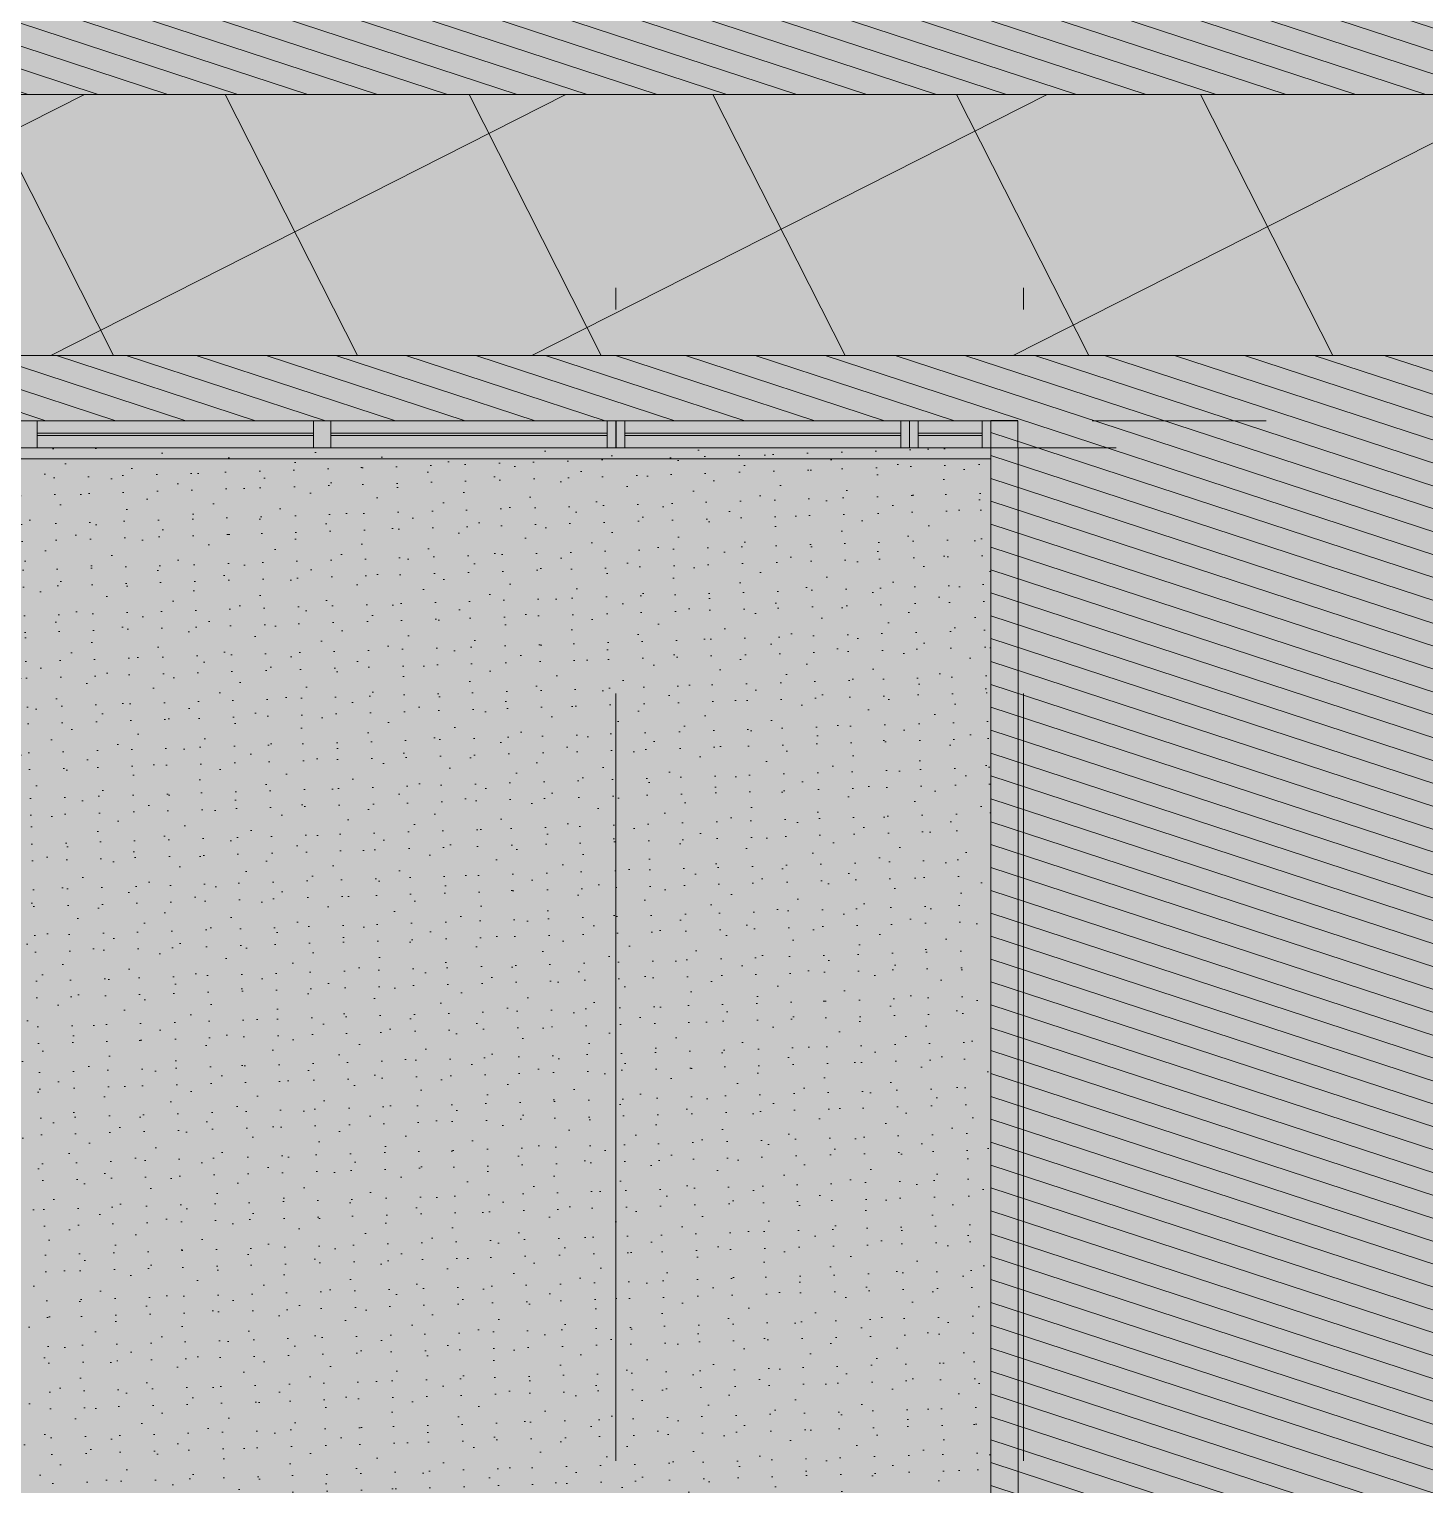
# Model space of a CAD drawing. Header units: metres. Extents: x 101 to 346, y 66 to 213.
# Drawn here: x 113.86 to 120.28, y 86 to 92.69 of the extents above; entities that cross this region are included whole.
import ezdxf

# ---------------------------------------------------------------- set-up
doc = ezdxf.new("R2010")
doc.units = ezdxf.units.M
doc.header["$MEASUREMENT"] = 0
for name, pattern in [('Punktlinie_ eng', [0.00075, 0, -0.00075]), ('Strichlinie-über-Schnitt', [0.0023, 0.0008, -0.0015]), ('Strichpunktlinie', [0.006703, 0.003528, -0.001764, 0, -0.001411]), ('Wipeout_Contour', [1, 0, -1])]:
    doc.linetypes.add(name, pattern=pattern)
for name, color, linetype in [('00  Raster', 7, 'Continuous'), ('10  Treppen + Rampen', 7, 'Continuous'), ('20  Wand Leichtbau', 7, 'Continuous'), ('Neubau_20  Boden Aufbauten', 7, 'Continuous'), ('Neubau_20  Boden Aufbauten_Deckschraffur', 7, 'Continuous'), ('Neubau_20  Bodenschott', 7, 'Continuous'), ('Neubau_20  Bodenschott_Deckschraffur', 7, 'Continuous'), ('Neubau_20 Wand Leichtbau MIETERAUSBAU', 7, 'Continuous'), ('Neubau_20 Wand Leichtbau MIETERAUSBAU_Deckschraffur', 7, 'Continuous'), ('Neubau_20 Wand Leichtbau MIETERAUSBAU_Fenster', 7, 'Continuous'), ('Neubau_20 Wand Leichtbau MIETERAUSBAU_Schnittschraffur', 7, 'Continuous')]:
    doc.layers.add(name, color=color, linetype=linetype)
pattern_1 = [(341.86749, (13.479, 22.35165), (0.03112157, 0.09503393), [])]

# ---------------------------------------------------------------- blocks, each defined once
blk = doc.blocks.new('*X57', base_point=(96.2155, 47.274))
at = {"layer": 'Neubau_20 Wand Leichtbau MIETERAUSBAU_Schnittschraffur', "linetype": 'Continuous', "lineweight": 13, "true_color": 0x000100}
blk.add_hatch(color=98, dxfattribs=at).paths.add_polyline_path([(118.2804, 90.7749), (118.2793, 90.7749), (118.2793, 90.7669), (118.2804, 90.7669)])
blk = doc.blocks.new('*X58', base_point=(96.2155, 47.274))
at = {"layer": 'Neubau_20 Wand Leichtbau MIETERAUSBAU_Schnittschraffur', "linetype": 'Continuous', "lineweight": 13, "true_color": 0x000100}
blk.add_hatch(color=98, dxfattribs=at).paths.add_polyline_path([(118.2804, 90.8919), (118.2793, 90.8919), (118.2793, 90.8839), (118.2804, 90.8839)])

msp = doc.modelspace()

# ---------------------------------------------------------------- hatches: boundary and pattern name
at = {"layer": 'Neubau_20  Boden Aufbauten_Deckschraffur', "linetype": 'Continuous', "lineweight": 18}
for points in [[(113.8304, 99.9619), (113.8304, 97.312), (113.7054, 97.312), (113.7054, 92.6999), (111.2179, 92.6999), (111.2179, 92.3919), (121.8454, 92.3919), (121.8454, 92.8169), (124.6679, 92.8169), (124.6679, 95.2768), (122.0179, 95.2768), (122.0179, 99.9621)], [(121.8454, 91.1919), (111.2179, 91.1919), (111.2179, 90.8919), (118.2804, 90.8919), (118.2804, 85.1769), (120.5754, 85.1769), (120.5754, 88.5569), (121.8454, 88.5569), (121.8454, 90.7169)]]:
    msp.add_hatch(color=30, dxfattribs=at).paths.add_polyline_path(points)
h = msp.add_hatch(dxfattribs=at)
h.set_pattern_fill('Holz_Schalung_liegend__1_A9', color=6, style=0, pattern_type=2)
h.set_pattern_definition(pattern_1)
h.paths.add_polyline_path([(113.8304, 99.9619), (113.8304, 97.312), (113.7054, 97.312), (113.7054, 92.6999), (111.2179, 92.6999), (111.2179, 92.3919), (121.8454, 92.3919), (121.8454, 92.8169), (124.6679, 92.8169), (124.6679, 95.2768), (122.0179, 95.2768), (122.0179, 99.9621)])
at = {"layer": 'Neubau_20  Boden Aufbauten_Deckschraffur', "linetype": 'Continuous', "lineweight": 18, "true_color": 0xff952b}
msp.add_hatch(color=30, dxfattribs=at).paths.add_polyline_path([(121.9554, 92.3919), (111.2179, 92.3919), (111.2179, 91.1919), (121.9554, 91.1919)])
at = {"layer": 'Neubau_20  Boden Aufbauten_Deckschraffur', "linetype": 'Continuous', "lineweight": 18, "true_color": 0x9900ff}
h = msp.add_hatch(dxfattribs=at)
h.set_pattern_fill('Bauliche_Anlagen__geplan_5C', color=190, style=0, pattern_type=2)
h.set_pattern_definition([(26.8675, (13.479, 22.3516), (-0.451929, 0.892054), []), (116.8675, (13.479, 22.3516), (0.892054, 0.451929), [])])
h.paths.add_polyline_path([(121.9554, 92.3919), (111.2179, 92.3919), (111.2179, 91.1919), (121.9554, 91.1919)])
at = {"layer": 'Neubau_20  Boden Aufbauten_Deckschraffur', "linetype": 'Continuous', "lineweight": 18}
h = msp.add_hatch(dxfattribs=at)
h.set_pattern_fill('Holz_Schalung_liegend__1_A9', color=6, style=0, pattern_type=2)
h.set_pattern_definition(pattern_1)
h.paths.add_polyline_path([(121.8454, 91.1919), (111.2179, 91.1919), (111.2179, 90.8919), (118.2804, 90.8919), (118.2804, 85.1769), (120.5754, 85.1769), (120.5754, 88.5569), (121.8454, 88.5569), (121.8454, 90.7169)])
at = {"layer": 'Neubau_20  Boden Aufbauten_Deckschraffur', "linetype": 'Continuous', "lineweight": 18, "true_color": 0xe2ff40}
msp.add_hatch(color=61, dxfattribs=at).paths.add_polyline_path([(111.1554, 90.7669), (111.1554, 85.0069), (118.2804, 85.0069), (118.2804, 90.7669)])
at = {"layer": 'Neubau_20  Boden Aufbauten_Deckschraffur', "linetype": 'Continuous', "lineweight": 18, "true_color": 0xdfdfdf}
h = msp.add_hatch(dxfattribs=at)
h.set_pattern_fill('Mörtel_0008', color=254, style=0, pattern_type=2)
h.set_pattern_definition([(26.86749, (13.58792, 22.68427), (-0.07117876, 0.14049852), [0, -0.105, 0, -0.1575]), (91.86749, (13.92054, 22.57534), (0.15741635, 0.00513262), [0, -0.077, 0, -0.133])])
h.paths.add_polyline_path([(111.1554, 90.7669), (111.1554, 85.0069), (118.2804, 85.0069), (118.2804, 90.7669)])
at = {"layer": 'Neubau_20 Wand Leichtbau MIETERAUSBAU_Schnittschraffur', "linetype": 'Continuous', "lineweight": 0, "true_color": 0xffffff}
for points in [[(118.2804, 90.8919), (118.2793, 90.8919), (118.2793, 90.8839), (118.2804, 90.8839)], [(118.2804, 90.7749), (118.2793, 90.7749), (118.2793, 90.7669), (118.2804, 90.7669)]]:
    msp.add_hatch(color=7, dxfattribs=at).paths.add_polyline_path(points)
at = {"layer": 'Neubau_20 Wand Leichtbau MIETERAUSBAU_Schnittschraffur', "linetype": 'Continuous', "lineweight": 18}
for points in [[(118.4043, 90.8919), (118.2804, 90.8919), (118.2804, 90.8839), (118.4043, 90.8839)], [(118.4043, 90.8839), (118.2804, 90.8839), (118.2804, 90.8294), (118.4043, 90.8294)], [(118.4043, 90.8294), (118.2804, 90.8294), (118.2804, 90.7749), (118.4043, 90.7749)], [(118.4043, 90.7749), (118.2804, 90.7749), (118.2804, 90.7669), (118.4043, 90.7669)], [(118.2804, 90.7669), (118.2804, 85.1769), (118.4054, 85.1769), (118.4054, 90.7669)]]:
    msp.add_hatch(color=9, dxfattribs=at).paths.add_polyline_path(points)

# ---------------------------------------------------------------- linework, layer by layer
at = {"layer": '00  Raster', "color": 7, "linetype": 'Strichpunktlinie', "lineweight": 13, "ltscale": 1000}
for p, q in [((116.5554, 79.3072), (116.5554, 102.9769)), ((118.4304, 79.3072), (118.4304, 102.9703))]:
    msp.add_line(p, q, dxfattribs=at)
at = {"layer": '20  Wand Leichtbau', "color": 7, "linetype": 'Strichlinie-über-Schnitt', "lineweight": 13, "ltscale": 1000, "flags": 128}
for points in [[(121.8454, 90.8919), (111.1554, 90.8919)], [(111.1554, 90.7669), (121.8454, 90.7669)]]:
    msp.add_lwpolyline(points, dxfattribs=at)
at = {"layer": 'Neubau_20  Boden Aufbauten', "color": 7, "linetype": 'Continuous', "lineweight": 13, "ltscale": 1000, "flags": 128}
for points in [[(113.8304, 99.9619), (113.8304, 97.312), (113.7054, 97.312), (113.7054, 92.6999), (111.2179, 92.6999), (111.2179, 92.3919), (121.8454, 92.3919), (121.8454, 92.8169), (124.6679, 92.8169), (124.6679, 95.2768), (122.0179, 95.2768), (122.0179, 99.9621)], [(121.8454, 91.1919), (111.2179, 91.1919), (111.2179, 90.8919), (118.2804, 90.8919), (118.2804, 85.1769), (120.5754, 85.1769), (120.5754, 88.5569), (121.8454, 88.5569), (121.8454, 90.7169)], [(111.1554, 90.7669), (111.1554, 85.0069), (118.2804, 85.0069), (118.2804, 90.7669)]]:
    msp.add_lwpolyline(points, close=True, dxfattribs=at)
at = {"layer": 'Neubau_20  Boden Aufbauten', "color": 253, "linetype": 'Continuous', "lineweight": 18, "ltscale": 1000, "true_color": 0x9f9f9f, "flags": 128}
msp.add_lwpolyline([(121.9554, 92.3919), (111.2179, 92.3919), (111.2179, 91.1919), (121.9554, 91.1919)], close=True, dxfattribs=at)
at = {"layer": 'Neubau_20  Bodenschott', "color": 7, "linetype": 'Continuous', "lineweight": 13, "ltscale": 1000, "flags": 128}
for points in [[(118.2793, 90.7169), (118.2793, 90.8919)], [(111.2179, 90.7169), (118.2793, 90.7169)]]:
    msp.add_lwpolyline(points, dxfattribs=at)
at = {"layer": 'Neubau_20 Wand Leichtbau MIETERAUSBAU', "color": 7, "linetype": 'Continuous', "lineweight": 13, "ltscale": 1000}
for p, q in [((118.2793, 90.8839), (118.2804, 90.8839)), ((118.2793, 90.8294), (118.2804, 90.8294)), ((118.2793, 90.7749), (118.2804, 90.7749))]:
    msp.add_line(p, q, dxfattribs=at)
at = {"layer": 'Neubau_20 Wand Leichtbau MIETERAUSBAU', "color": 7, "linetype": 'Continuous', "lineweight": 18, "ltscale": 1000}
for p, q in [((118.2804, 90.8919), (118.2804, 90.8839)), ((118.2804, 90.8919), (118.2804, 90.8839)), ((118.2804, 90.8839), (118.2804, 90.8294)), ((118.2804, 90.8839), (118.2804, 90.8294)), ((118.4043, 90.8839), (118.4043, 90.8919)), ((118.4043, 90.8839), (118.4043, 90.8919)), ((118.4043, 90.8294), (118.4043, 90.8839)), ((118.4043, 90.8294), (118.4043, 90.8839)), ((118.2804, 90.8294), (118.2804, 90.7749)), ((118.2804, 90.8294), (118.2804, 90.7749)), ((118.4043, 90.7749), (118.4043, 90.8294)), ((118.4043, 90.7749), (118.4043, 90.8294)), ((118.2804, 90.7749), (118.2804, 90.7669)), ((118.2804, 90.7749), (118.2804, 90.7669)), ((118.4043, 90.7669), (118.4043, 90.7749)), ((118.4043, 90.7669), (118.4043, 90.7749))]:
    msp.add_line(p, q, dxfattribs=at)
at = {"layer": 'Neubau_20 Wand Leichtbau MIETERAUSBAU', "color": 7, "linetype": 'Continuous', "lineweight": 25, "ltscale": 1000}
msp.add_line((118.4043, 90.8919), (118.2804, 90.8919), dxfattribs=at)
at = {"layer": 'Neubau_20 Wand Leichtbau MIETERAUSBAU', "color": 7, "linetype": 'Continuous', "lineweight": 25, "ltscale": 1000, "flags": 128}
for points in [[(118.4043, 90.8919), (118.2793, 90.8919)], [(118.2793, 90.7669), (118.2804, 90.7669)]]:
    msp.add_lwpolyline(points, dxfattribs=at)
at = {"layer": 'Neubau_20 Wand Leichtbau MIETERAUSBAU', "color": 7, "linetype": 'Continuous', "lineweight": 13, "ltscale": 1000, "flags": 128}
for points in [[(118.4043, 90.8839), (118.4043, 90.8919)], [(118.4043, 90.8294), (118.4043, 90.8839)], [(118.4043, 90.7749), (118.4043, 90.8294)], [(118.4043, 90.7669), (118.4043, 90.7749)]]:
    msp.add_lwpolyline(points, dxfattribs=at)
at = {"layer": 'Neubau_20 Wand Leichtbau MIETERAUSBAU', "color": 7, "linetype": 'Continuous', "lineweight": 18, "ltscale": 1000, "flags": 128}
for points in [[(118.2804, 90.7669), (118.2804, 85.1769)], [(118.4054, 85.1769), (118.4054, 90.7669)]]:
    msp.add_lwpolyline(points, dxfattribs=at)
at = {"layer": 'Neubau_20 Wand Leichtbau MIETERAUSBAU_Fenster', "color": 7, "linetype": 'Punktlinie_ eng', "lineweight": 13, "ltscale": 1000}
for p, q in [((116.5554, 90.8919), (116.5554, 90.8839)), ((116.5554, 90.8839), (116.5554, 90.7749)), ((116.5563, 90.8839), (116.5563, 90.8919)), ((116.5563, 90.7749), (116.5563, 90.8839)), ((118.2793, 90.8919), (118.2793, 90.8839)), ((118.2793, 90.8839), (118.2793, 90.7749)), ((116.5554, 90.7749), (116.5554, 90.7669)), ((116.5563, 90.7669), (116.5563, 90.7749)), ((118.2793, 90.7749), (118.2793, 90.7669))]:
    msp.add_line(p, q, dxfattribs=at)
at = {"layer": 'Neubau_20 Wand Leichtbau MIETERAUSBAU_Fenster', "color": 7, "linetype": 'Continuous', "lineweight": 13, "ltscale": 1000}
for p, q in [((116.5554, 90.8919), (116.5554, 90.8839)), ((116.5554, 90.8919), (116.5554, 90.8839)), ((116.5554, 90.8919), (116.5554, 90.7669)), ((116.5554, 90.8839), (116.5554, 90.8294)), ((116.5554, 90.8839), (116.5554, 90.8294)), ((116.5563, 90.8839), (116.5563, 90.8919)), ((116.5563, 90.8839), (116.5563, 90.8919)), ((116.5563, 90.7669), (116.5563, 90.8919)), ((116.5563, 90.8294), (116.5563, 90.8839)), ((116.5563, 90.8294), (116.5563, 90.8839)), ((117.9063, 90.8919), (117.9063, 90.7669)), ((117.9063, 90.7669), (117.9063, 90.8919)), ((118.2793, 90.8919), (118.2793, 90.8839)), ((118.2793, 90.8919), (118.2793, 90.8839)), ((118.2793, 90.8919), (118.2793, 90.7669)), ((118.2793, 90.8839), (118.2793, 90.8294)), ((118.2793, 90.8839), (118.2793, 90.8294)), ((116.5554, 90.8294), (116.5554, 90.7749)), ((116.5554, 90.8294), (116.5554, 90.7749)), ((116.5563, 90.7749), (116.5563, 90.8294)), ((116.5563, 90.7749), (116.5563, 90.8294)), ((118.2793, 90.8294), (118.2793, 90.7749)), ((118.2793, 90.8294), (118.2793, 90.7749)), ((116.5554, 90.7749), (116.5554, 90.7669)), ((116.5563, 90.7669), (116.5563, 90.7749)), ((118.2793, 90.7749), (118.2793, 90.7669))]:
    msp.add_line(p, q, dxfattribs=at)

# ---------------------------------------------------------------- block references
at = {"layer": '10  Treppen + Rampen', "color": 7, "linetype": 'Continuous', "lineweight": 13, "ltscale": 1000}
for name in ['*X58', '*X57']:
    msp.add_blockref(name, (96.2155, 47.274), dxfattribs=at)

# ---------------------------------------------------------------- next in the draw order: wipeouts: each hides what was drawn before it
at = {"color": 254, "linetype": 'Wipeout_Contour', "lineweight": 0, "ltscale": 590.026116}
msp.add_wipeout([(115.8804, 90.8919), (115.8804, 90.8344), (116.5154, 90.8344), (116.5154, 90.8919)], dxfattribs=at).dxf.layer = 'Neubau_20 Wand Leichtbau MIETERAUSBAU_Deckschraffur'
at = {"color": 254, "linetype": 'Wipeout_Contour', "lineweight": 0, "ltscale": 594.292354}
msp.add_wipeout([(117.2313, 90.8919), (117.2313, 90.8344), (117.8663, 90.8344), (117.8663, 90.8919)], dxfattribs=at).dxf.layer = 'Neubau_20 Wand Leichtbau MIETERAUSBAU_Deckschraffur'
at = {"color": 254, "linetype": 'Wipeout_Contour', "lineweight": 0, "ltscale": 596.24872}
msp.add_wipeout([(118.0928, 90.8919), (118.0928, 90.8344), (118.2393, 90.8344), (118.2393, 90.8919)], dxfattribs=at).dxf.layer = 'Neubau_20 Wand Leichtbau MIETERAUSBAU_Deckschraffur'
at = {"color": 254, "linetype": 'Wipeout_Contour', "lineweight": 0, "ltscale": 585.614241}
msp.add_wipeout([(115.1654, 90.8244), (114.5304, 90.8244), (114.5304, 90.7669), (115.1654, 90.7669)], dxfattribs=at).dxf.layer = 'Neubau_20 Wand Leichtbau MIETERAUSBAU_Deckschraffur'

# ---------------------------------------------------------------- next in the draw order: linework, layer by layer
at = {"layer": 'Neubau_20 Wand Leichtbau MIETERAUSBAU_Fenster', "color": 7, "linetype": 'Continuous', "lineweight": 13, "ltscale": 1000}
for p, q in [((116.5154, 90.8919), (116.5554, 90.8919)), ((117.8663, 90.8919), (117.9063, 90.8919)), ((118.2393, 90.8919), (118.2793, 90.8919)), ((115.2054, 90.7669), (115.1654, 90.7669))]:
    msp.add_line(p, q, dxfattribs=at)

# ---------------------------------------------------------------- next in the draw order: wipeouts: each hides what was drawn before it
at = {"color": 254, "linetype": 'Wipeout_Contour', "lineweight": 0, "ltscale": 585.781726}
msp.add_wipeout([(114.5304, 90.8919), (114.5304, 90.8344), (115.1654, 90.8344), (115.1654, 90.8919)], dxfattribs=at).dxf.layer = 'Neubau_20 Wand Leichtbau MIETERAUSBAU_Deckschraffur'
at = {"color": 254, "linetype": 'Wipeout_Contour', "lineweight": 0, "ltscale": 589.859836}
msp.add_wipeout([(116.5154, 90.8244), (115.8804, 90.8244), (115.8804, 90.7669), (116.5154, 90.7669)], dxfattribs=at).dxf.layer = 'Neubau_20 Wand Leichtbau MIETERAUSBAU_Deckschraffur'
at = {"color": 254, "linetype": 'Wipeout_Contour', "lineweight": 0, "ltscale": 594.127268}
msp.add_wipeout([(117.8663, 90.8244), (117.2313, 90.8244), (117.2313, 90.7669), (117.8663, 90.7669)], dxfattribs=at).dxf.layer = 'Neubau_20 Wand Leichtbau MIETERAUSBAU_Deckschraffur'
at = {"color": 254, "linetype": 'Wipeout_Contour', "lineweight": 0, "ltscale": 596.084176}
msp.add_wipeout([(118.2393, 90.8244), (118.0928, 90.8244), (118.0928, 90.7669), (118.2393, 90.7669)], dxfattribs=at).dxf.layer = 'Neubau_20 Wand Leichtbau MIETERAUSBAU_Deckschraffur'

# ---------------------------------------------------------------- next in the draw order: hatches: boundary and pattern name
at = {"layer": 'Neubau_20 Wand Leichtbau MIETERAUSBAU_Schnittschraffur', "linetype": 'Continuous', "lineweight": 0, "true_color": 0xffffff}
for points in [[(115.2054, 90.7669), (115.2054, 90.8919), (115.1654, 90.8919), (115.1654, 90.7669)], [(116.5554, 90.7669), (116.5554, 90.8919), (116.5154, 90.8919), (116.5154, 90.7669)], [(117.9063, 90.7669), (117.9063, 90.8919), (117.8663, 90.8919), (117.8663, 90.7669)], [(118.2793, 90.7669), (118.2793, 90.8919), (118.2393, 90.8919), (118.2393, 90.7669)]]:
    msp.add_hatch(color=7, dxfattribs=at).paths.add_polyline_path(points)

# ---------------------------------------------------------------- next in the draw order: linework, layer by layer
at = {"layer": 'Neubau_20 Wand Leichtbau MIETERAUSBAU_Fenster', "color": 7, "linetype": 'Continuous', "lineweight": 13, "ltscale": 1000}
for p, q in [((115.1654, 90.8344), (115.1654, 90.8919)), ((115.1654, 90.8919), (115.2054, 90.8919)), ((116.5154, 90.8344), (116.5154, 90.8919)), ((117.8663, 90.8344), (117.8663, 90.8919)), ((118.2393, 90.8344), (118.2393, 90.8919)), ((115.1654, 90.8344), (115.1654, 90.8244)), ((115.1654, 90.7669), (115.1654, 90.8244)), ((116.5154, 90.8344), (116.5154, 90.8244)), ((116.5154, 90.7669), (116.5154, 90.8244)), ((117.8663, 90.8344), (117.8663, 90.8244)), ((117.8663, 90.7669), (117.8663, 90.8244)), ((118.2393, 90.8344), (118.2393, 90.8244)), ((118.2393, 90.7669), (118.2393, 90.8244)), ((116.5554, 90.7669), (116.5154, 90.7669)), ((117.9063, 90.7669), (117.8663, 90.7669)), ((118.2793, 90.7669), (118.2393, 90.7669))]:
    msp.add_line(p, q, dxfattribs=at)

# ---------------------------------------------------------------- next in the draw order: wipeouts: each hides what was drawn before it
at = {"color": 254, "linetype": 'Wipeout_Contour', "lineweight": 0, "ltscale": 592.28478}
msp.add_wipeout([(117.2313, 90.8919), (116.5963, 90.8919), (116.5963, 90.8344), (117.2313, 90.8344)], dxfattribs=at).dxf.layer = 'Neubau_20 Wand Leichtbau MIETERAUSBAU_Deckschraffur'
at = {"color": 254, "linetype": 'Wipeout_Contour', "lineweight": 0, "ltscale": 595.784347}
msp.add_wipeout([(118.0928, 90.8919), (117.9463, 90.8919), (117.9463, 90.8344), (118.0928, 90.8344)], dxfattribs=at).dxf.layer = 'Neubau_20 Wand Leichtbau MIETERAUSBAU_Deckschraffur'
at = {"color": 254, "linetype": 'Wipeout_Contour', "lineweight": 0, "ltscale": 583.623837}
msp.add_wipeout([(113.8954, 90.8244), (113.8954, 90.7669), (114.5304, 90.7669), (114.5304, 90.8244)], dxfattribs=at).dxf.layer = 'Neubau_20 Wand Leichtbau MIETERAUSBAU_Deckschraffur'
at = {"color": 254, "linetype": 'Wipeout_Contour', "lineweight": 0, "ltscale": 587.860474}
msp.add_wipeout([(115.2454, 90.8244), (115.2454, 90.7669), (115.8804, 90.7669), (115.8804, 90.8244)], dxfattribs=at).dxf.layer = 'Neubau_20 Wand Leichtbau MIETERAUSBAU_Deckschraffur'

# ---------------------------------------------------------------- next in the draw order: linework, layer by layer
at = {"layer": 'Neubau_20 Wand Leichtbau MIETERAUSBAU_Fenster', "color": 7, "linetype": 'Continuous', "lineweight": 13, "ltscale": 1000}
for p, q in [((116.5563, 90.8919), (116.5963, 90.8919)), ((117.2313, 90.8919), (116.5963, 90.8919)), ((117.8663, 90.8919), (117.2313, 90.8919)), ((117.9063, 90.8919), (117.9463, 90.8919)), ((118.0928, 90.8919), (117.9463, 90.8919)), ((118.2393, 90.8919), (118.0928, 90.8919)), ((113.8954, 90.7669), (113.8554, 90.7669)), ((114.5304, 90.7669), (113.8954, 90.7669)), ((115.1654, 90.7669), (114.5304, 90.7669)), ((115.2454, 90.7669), (115.2054, 90.7669)), ((115.8804, 90.7669), (115.2454, 90.7669)), ((116.5154, 90.7669), (115.8804, 90.7669))]:
    msp.add_line(p, q, dxfattribs=at)

# ---------------------------------------------------------------- next in the draw order: wipeouts: each hides what was drawn before it
at = {"color": 254, "linetype": 'Wipeout_Contour', "lineweight": 0, "ltscale": 583.791893}
msp.add_wipeout([(114.5304, 90.8919), (113.8954, 90.8919), (113.8954, 90.8344), (114.5304, 90.8344)], dxfattribs=at).dxf.layer = 'Neubau_20 Wand Leichtbau MIETERAUSBAU_Deckschraffur'
at = {"color": 254, "linetype": 'Wipeout_Contour', "lineweight": 0, "ltscale": 588.02732}
msp.add_wipeout([(115.8804, 90.8919), (115.2454, 90.8919), (115.2454, 90.8344), (115.8804, 90.8344)], dxfattribs=at).dxf.layer = 'Neubau_20 Wand Leichtbau MIETERAUSBAU_Deckschraffur'
at = {"color": 254, "linetype": 'Wipeout_Contour', "lineweight": 0, "ltscale": 592.119135}
msp.add_wipeout([(116.5963, 90.8244), (116.5963, 90.7669), (117.2313, 90.7669), (117.2313, 90.8244)], dxfattribs=at).dxf.layer = 'Neubau_20 Wand Leichtbau MIETERAUSBAU_Deckschraffur'
at = {"color": 254, "linetype": 'Wipeout_Contour', "lineweight": 0, "ltscale": 595.619675}
msp.add_wipeout([(117.9463, 90.8244), (117.9463, 90.7669), (118.0928, 90.7669), (118.0928, 90.8244)], dxfattribs=at).dxf.layer = 'Neubau_20 Wand Leichtbau MIETERAUSBAU_Deckschraffur'

# ---------------------------------------------------------------- next in the draw order: hatches: boundary and pattern name
at = {"layer": 'Neubau_20  Bodenschott_Deckschraffur', "linetype": 'Continuous', "lineweight": 0, "true_color": 0x11960a}
msp.add_hatch(color=94, dxfattribs=at).paths.add_polyline_path([(111.2179, 90.7169), (118.2793, 90.7169), (118.2793, 90.8919), (111.2179, 90.8919)])
at = {"layer": 'Neubau_20 Wand Leichtbau MIETERAUSBAU_Schnittschraffur', "linetype": 'Continuous', "lineweight": 0, "true_color": 0xffffff}
for points in [[(113.8954, 90.7669), (113.8954, 90.8919), (113.8554, 90.8919), (113.8554, 90.7669)], [(115.2454, 90.7669), (115.2454, 90.8919), (115.2054, 90.8919), (115.2054, 90.7669)], [(116.5963, 90.7669), (116.5963, 90.8919), (116.5563, 90.8919), (116.5563, 90.7669)], [(117.9463, 90.7669), (117.9463, 90.8919), (117.9063, 90.8919), (117.9063, 90.7669)], [(115.1654, 90.8244), (115.1654, 90.8344), (113.8954, 90.8344), (113.8954, 90.8244)], [(116.5154, 90.8244), (116.5154, 90.8344), (115.2454, 90.8344), (115.2454, 90.8244)], [(117.8663, 90.8244), (117.8663, 90.8344), (116.5963, 90.8344), (116.5963, 90.8244)], [(118.2393, 90.8244), (118.2393, 90.8344), (117.9463, 90.8344), (117.9463, 90.8244)]]:
    msp.add_hatch(color=7, dxfattribs=at).paths.add_polyline_path(points)

# ---------------------------------------------------------------- next in the draw order: linework, layer by layer
at = {"layer": 'Neubau_20  Bodenschott', "color": 7, "linetype": 'Continuous', "lineweight": 13, "ltscale": 1000, "flags": 128}
msp.add_lwpolyline([(118.2793, 90.8919), (111.2179, 90.8919)], dxfattribs=at)
at = {"layer": 'Neubau_20 Wand Leichtbau MIETERAUSBAU_Fenster', "color": 7, "linetype": 'Continuous', "lineweight": 13, "ltscale": 1000}
for p, q in [((113.8554, 90.8919), (113.8954, 90.8919)), ((114.5304, 90.8919), (113.8954, 90.8919)), ((113.8954, 90.8919), (113.8954, 90.8344)), ((115.1654, 90.8919), (114.5304, 90.8919)), ((115.2054, 90.8919), (115.2454, 90.8919)), ((115.8804, 90.8919), (115.2454, 90.8919)), ((115.2454, 90.8919), (115.2454, 90.8344)), ((116.5154, 90.8919), (115.8804, 90.8919)), ((116.5963, 90.8919), (116.5963, 90.8344)), ((117.9463, 90.8919), (117.9463, 90.8344)), ((113.8954, 90.8244), (113.8954, 90.8344)), ((113.8954, 90.8344), (115.1654, 90.8344)), ((113.8954, 90.8244), (113.8954, 90.7669)), ((115.1654, 90.8244), (113.8954, 90.8244)), ((115.2454, 90.8244), (115.2454, 90.8344)), ((115.2454, 90.8344), (116.5154, 90.8344)), ((115.2454, 90.8244), (115.2454, 90.7669)), ((116.5154, 90.8244), (115.2454, 90.8244)), ((116.5963, 90.8244), (116.5963, 90.8344)), ((116.5963, 90.8344), (117.8663, 90.8344)), ((116.5963, 90.8244), (116.5963, 90.7669)), ((117.8663, 90.8244), (116.5963, 90.8244)), ((117.9463, 90.8244), (117.9463, 90.8344)), ((117.9463, 90.8344), (118.2393, 90.8344)), ((117.9463, 90.8244), (117.9463, 90.7669)), ((118.2393, 90.8244), (117.9463, 90.8244)), ((116.5963, 90.7669), (116.5563, 90.7669)), ((117.2313, 90.7669), (116.5963, 90.7669)), ((117.8663, 90.7669), (117.2313, 90.7669)), ((117.9463, 90.7669), (117.9063, 90.7669)), ((118.0928, 90.7669), (117.9463, 90.7669)), ((118.2393, 90.7669), (118.0928, 90.7669))]:
    msp.add_line(p, q, dxfattribs=at)

doc.saveas('drawing.dxf')
